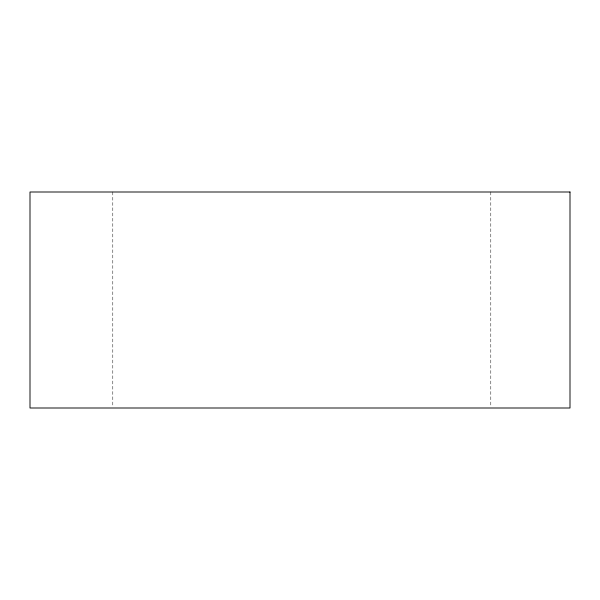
<?xml version="1.0" encoding="UTF-8"?>
<svg xmlns="http://www.w3.org/2000/svg" width="600" height="600" viewBox="0 0 600 600"><rect width="100%" height="100%" fill="white"/><g stroke="black" fill="none" stroke-linecap="round" stroke-linejoin="round"><path stroke-width="0.45" stroke-dasharray="3 2.25" d="M490.8 192L490.8 407.062M112.8 192L112.8 407.062"/><path stroke-width="0.9" d="M570 192L30 192L30 408L570 408L570 192"/></g></svg>
